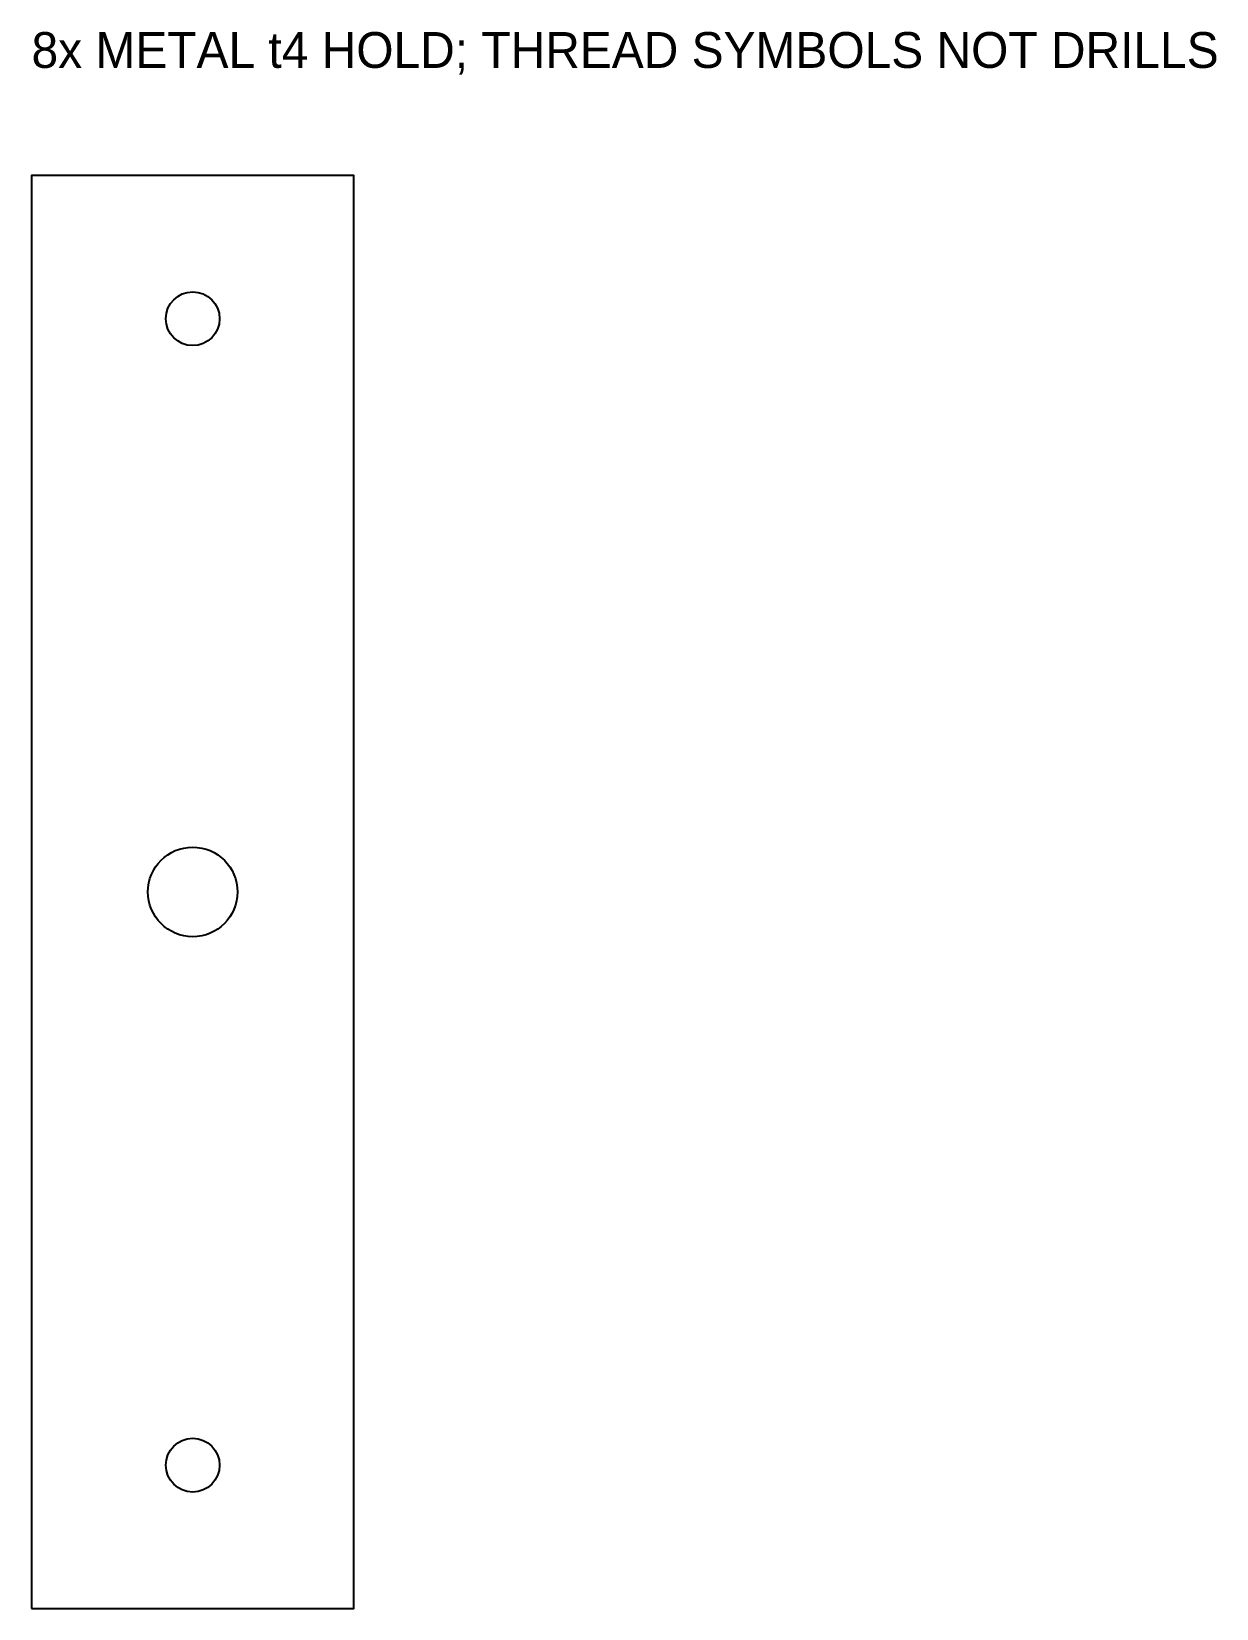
# Model space of a CAD drawing. Header units: millimetres. Extents: x 0 to 66.2, y 0 to 88.
import ezdxf

# ---------------------------------------------------------------- set-up
doc = ezdxf.new("R2010")
doc.units = ezdxf.units.MM
for name, color, linetype in [('CUT_OUTER', 7, 'Continuous'), ('INFO_NO_CUT', 7, 'Continuous'), ('THREAD_M3', 7, 'Continuous'), ('THREAD_M5', 7, 'Continuous')]:
    doc.layers.add(name, color=color, linetype=linetype)

msp = doc.modelspace()

# ---------------------------------------------------------------- linework, layer by layer
at = {"layer": 'CUT_OUTER'}
msp.add_lwpolyline([(0, 0), (18, 0), (18, 80), (0, 80)], close=True, dxfattribs=at)
at = {"layer": 'THREAD_M3'}
for centre in [(9, 72), (9, 8)]:
    msp.add_circle(centre, 1.5, dxfattribs=at)
at = {"layer": 'THREAD_M5'}
msp.add_circle((9, 40), 2.5, dxfattribs=at)

# ---------------------------------------------------------------- texts
at = {"layer": 'INFO_NO_CUT'}
msp.add_text('8x METAL t4 HOLD; THREAD SYMBOLS NOT DRILLS', height=2, dxfattribs=at).set_placement((0, 86))

doc.saveas('drawing.dxf')
